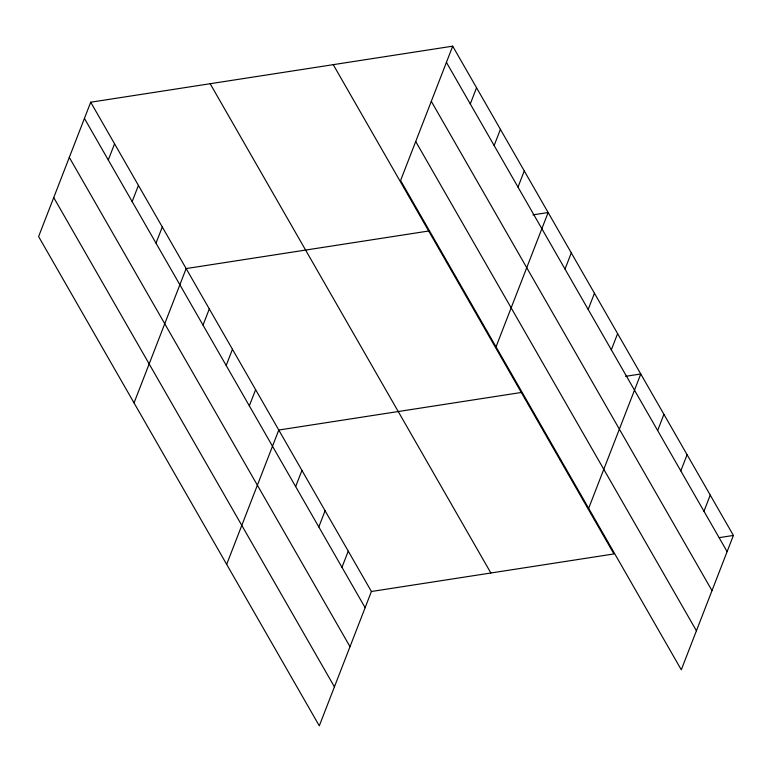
<?xml version="1.0" encoding="UTF-8"?>
<svg xmlns="http://www.w3.org/2000/svg" width="772" height="772" viewBox="0 0 772 772"><rect width="100%" height="100%" fill="white"/><g stroke="black" fill="none" stroke-linecap="round" stroke-linejoin="round"><path stroke-width="1.16" d="M90.71 102.213L38.6 236.56L319.299 725.834L371.409 591.497L90.71 102.213L452.701 46.166L733.4 535.44L681.29 669.787L400.591 180.503L452.701 46.166M108.283 159.997L114.565 143.804M132.147 201.589L138.429 185.396M156.002 243.17L162.284 226.987M134.038 402.916L186.149 268.569L428.682 231.011M203.026 325.128L209.299 308.935M226.186 365.494L232.459 349.301M249.337 405.86L255.619 389.667M226.669 564.371L278.779 430.033L521.312 392.475M295.657 486.592L301.939 470.399M470.283 103.94L476.556 87.747M318.817 526.958L325.089 510.765M494.138 145.532L500.42 129.339M341.967 567.323L348.249 551.131M518.002 187.113L524.275 170.93M496.029 346.86L548.139 212.522L532.912 214.877M565.017 269.071L571.299 252.888M588.177 309.437L594.45 293.254M611.327 349.803L617.61 333.62M588.66 508.323L640.77 373.986L625.542 376.34M657.647 430.535L663.93 414.352M680.808 470.901L687.08 454.708M703.967 511.267L710.24 495.074M371.409 591.497L613.943 553.939L333.243 64.655M719.35 537.621L733.4 535.44M446.419 62.349L727.118 551.633M431.297 101.335L711.996 590.619M415.712 141.508L696.421 630.792M210.167 83.723L490.867 572.998M84.428 118.406L365.127 607.689M69.306 157.391L350.005 646.675M53.722 197.564L334.421 686.848"/></g></svg>
